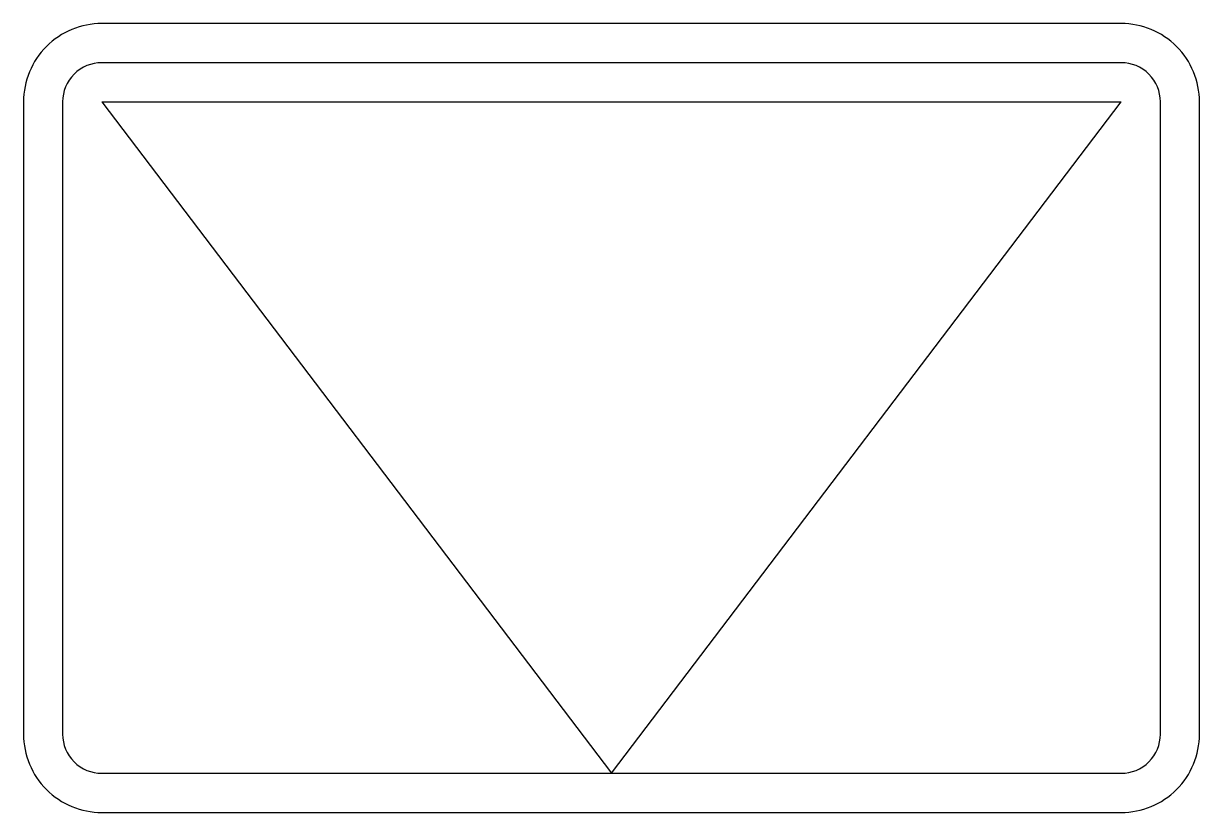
# Model space of a CAD drawing. Extents: x -2.11 to 2.11, y -1.34 to 1.48.
import ezdxf

# ---------------------------------------------------------------- set-up
doc = ezdxf.new("R2010")
doc.units = 0

msp = doc.modelspace()

# ---------------------------------------------------------------- linework, layer by layer
at = {"flags": 128}
for points in [[(-2.1088, 1.2038), (-2.1088, -1.0635, 0.414214), (-1.8282, -1.3441), (1.8282, -1.3441, 0.414214), (2.1088, -1.0635), (2.1088, 1.2038, 0.414214), (1.8282, 1.4844), (-1.8282, 1.4844, 0.414214)], [(-1.9685, 1.2038), (-1.9685, -1.0635, 0.414214), (-1.8282, -1.2038), (1.8282, -1.2038, 0.414214), (1.9685, -1.0635), (1.9685, 1.2038, 0.414214), (1.8282, 1.3441), (-1.8282, 1.3441, 0.414214)]]:
    msp.add_lwpolyline(points, format="xyb", close=True, dxfattribs=at)
for points in [[(-1.8282, 1.2038), (0, -1.2038), (1.8282, 1.2038)], [(-1.8282, 1.2038), (1.8282, 1.2038)]]:
    msp.add_lwpolyline(points, dxfattribs=at)

doc.saveas('drawing.dxf')
